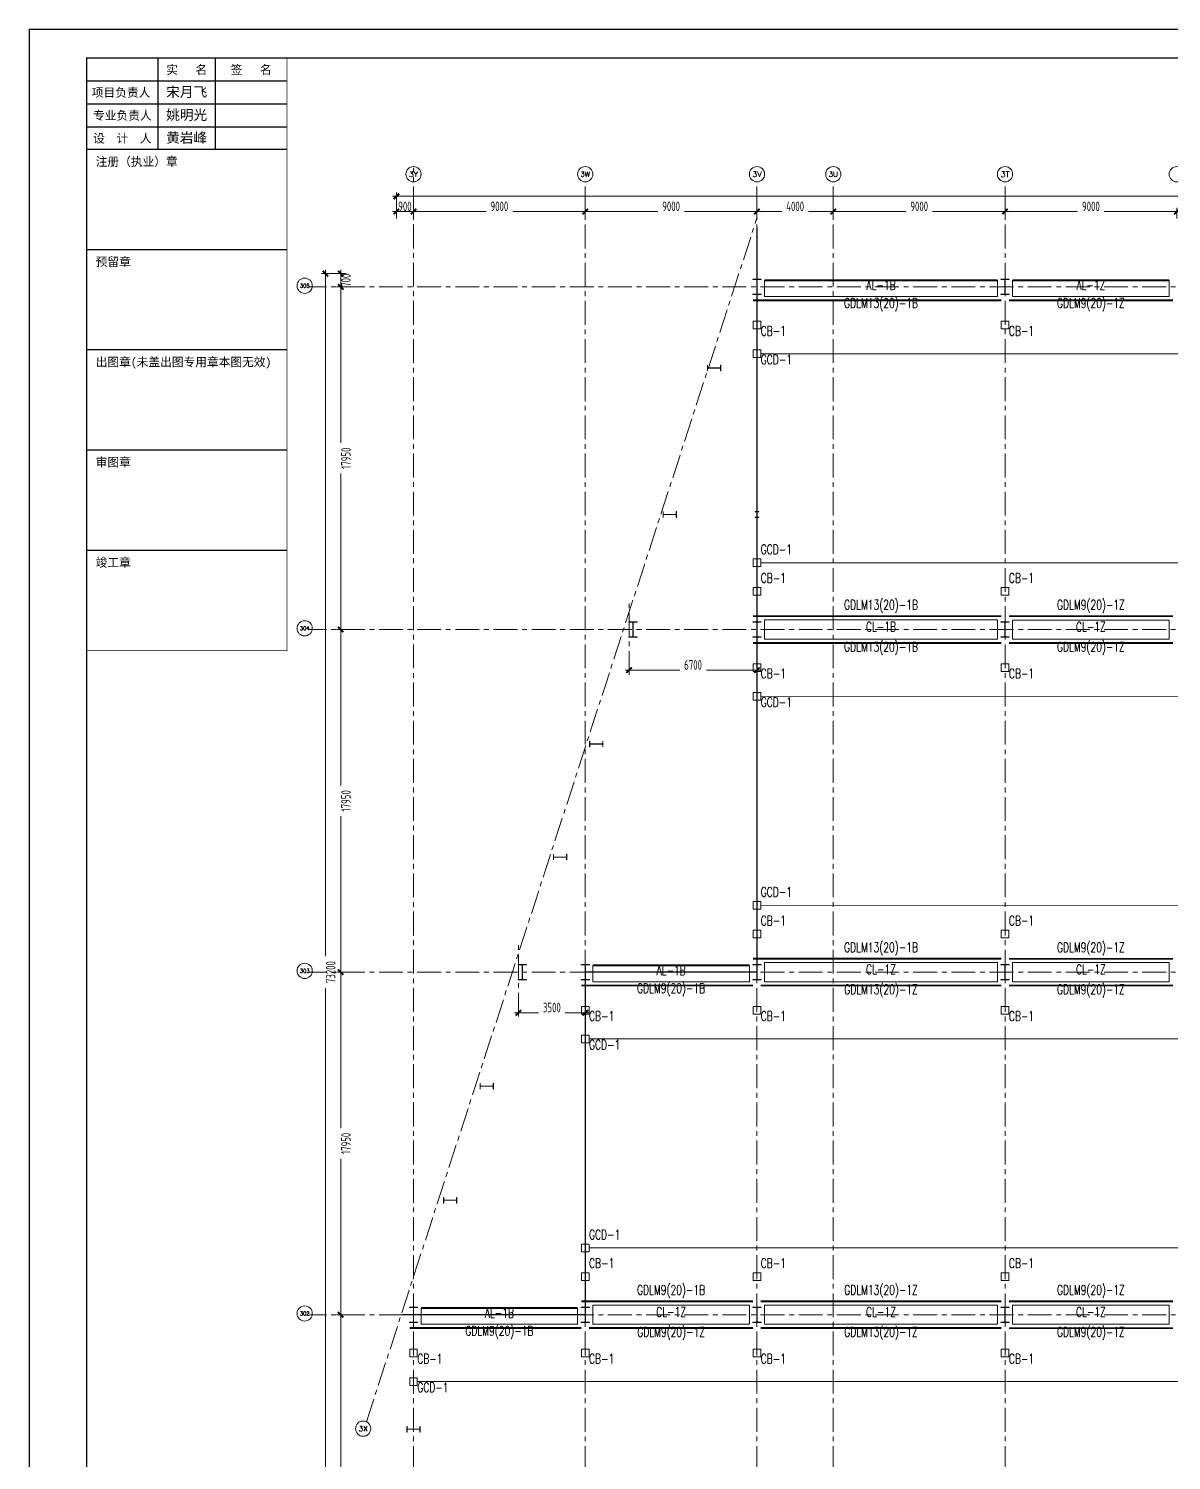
# Model space of a CAD drawing. Extents: x -1201378 to 2367219, y -619313 to 244905.
# Drawn here: x 1212071 to 1271959, y -244929 to -169915 of the extents above; entities that cross this region are included whole.
import ezdxf
from ezdxf.enums import TextEntityAlignment as Align

# ---------------------------------------------------------------- set-up
doc = ezdxf.new("R2010")
doc.units = 0
doc.header["$LTSCALE"] = 1000
doc.linetypes.add('CENTER', pattern=[2, 1.25, -0.25, 0.25, -0.25])
doc.layers.get('0').update_dxf_attribs({"linetype": 'CONTINUOUS'})
doc.layers.get('Defpoints').update_dxf_attribs({"linetype": 'CONTINUOUS'})
for name, color, linetype in [('0-cxFrame', 155, 'CONTINUOUS'), ('A-WINDOW', 140, 'CONTINUOUS'), ('qianming', 155, 'CONTINUOUS')]:
    doc.layers.add(name, color=color, linetype=linetype)
for name, color, linetype, lineweight in [('0-cxText', 131, 'CONTINUOUS', 25), ('S-axis', 111, 'CONTINUOUS', 0), ('S-col', 2, 'CONTINUOUS', 0), ('S-dote', 5, 'CENTER', 0), ('THIN', 7, 'CONTINUOUS', 0), ('吊车梁', 4, 'CONTINUOUS', 0)]:
    doc.layers.add(name, color=color, linetype=linetype, lineweight=lineweight)
doc.styles.add('_TCH_AXIS', font='COMPLEX', dxfattribs={"bigfont": 'GBCBIG'})
doc.styles.add('cx_biaoti', font='')
doc.styles.add('cx_tuming', font='simhei.ttf')
doc.styles.add('cx_tuqian1', font='')
doc.styles.add('TSSD_Dimension', font='tssdeng.shx', dxfattribs={"width": 0.7, "bigfont": 'hztxt.shx'})
doc.styles.add('TSSD_Rein', font='tj-romans1.shx', dxfattribs={"width": 0.7, "bigfont": 'tj-hztxt.shx'})
doc.styles.add('图框宋体', font='', dxfattribs={"width": 0.75})
doc.styles.add('黑体', font='simhei.ttf', dxfattribs={"width": 0.8})
doc.styles.get('cx_biaoti').set_extended_font_data('SimSun')
doc.styles.get('cx_tuqian1').set_extended_font_data('SimSun')
doc.styles.get('图框宋体').set_extended_font_data('SimSun')
doc.dimstyles.new('TSSD_200_200', dxfattribs={"dimtxt": 500, "dimasz": 200, "dimexe": 200, "dimexo": 500, "dimgap": 200, "dimtad": 1, "dimdec": 0, "dimzin": 0, "dimdsep": 46, "dimtxsty": 'TSSD_Dimension', "dimblk": 'ARCHTICK', "dimcen": 0, "dimdle": 200, "dimclrt": 7, "dimadec": 0, "dimazin": 0, "dimtfac": 1, "dimtdec": 0, "dimtix": 1, "dimtmove": 2, "dimatfit": 3, "dimfxl": 1, "dimtolj": 1, "dimtzin": 0, "dimarcsym": 0})

# ---------------------------------------------------------------- blocks, each defined once
blk = doc.blocks.new('w42343243')
at = {"layer": 'S-col'}
blk.add_lwpolyline([(-165069, 621020), (-164639, 621020), (-164639, 621002), (-164848, 621002), (-164848, 620238), (-164639, 620238), (-164639, 620220), (-165069, 620220), (-165069, 620238), (-164860, 620238), (-164860, 621002), (-165069, 621002)], close=True, dxfattribs=at)
blk = doc.blocks.new('42343')
at = {"layer": 'A-WINDOW'}
for p in [(-130000, 100), (-117000, 100), (-136500, -17850), (-130000, -17850), (-117000, -17850), (-142300, -35800), (-139000, -35800), (-130000, -35800), (-117000, -35800), (-148000, -53750), (-139000, -53750), (-130000, -53750), (-117000, -53750)]:
    blk.add_blockref('w42343243', p, dxfattribs=at)
blk = doc.blocks.new('_ArchTick')
at = {"color": 0, "linetype": 'ByBlock', "const_width": 0.5}
blk.add_lwpolyline([(-0.71, -0.71), (0.71, 0.71)], dxfattribs=at)
blk = doc.blocks.new('*D515')
at = {"layer": 'Defpoints', "color": 0, "transparency": 16777216}
for p in [(-270790, -282748), (-271576, -283448), (-270790, -283448)]:
    blk.add_point(p, dxfattribs=at)
at = {"layer": 'S-axis', "color": 0, "lineweight": -2, "transparency": 16777216}
for p, q in [((-271290, -282748), (-271776, -282748)), ((-271576, -282548), (-271576, -283648)), ((-271290, -283448), (-271776, -283448))]:
    blk.add_line(p, q, dxfattribs=at)
at = {"layer": 'S-axis', "color": 0, "lineweight": -2, "transparency": 16777216, "xscale": 200, "yscale": 200, "zscale": 200}
for p, rotation in [((-271576, -282748), 90), ((-271576, -283448), 270)]:
    blk.add_blockref('_ArchTick', p, dxfattribs=dict(at, rotation=rotation))
at = {"layer": 'S-axis', "color": 7, "transparency": 16777216, "insert": (-271301, -283098), "char_height": 500, "attachment_point": 5, "rotation": 90, "style": 'TSSD_Dimension'}
blk.add_mtext('\\A1;700', dxfattribs=at)
blk = doc.blocks.new('*D516')
at = {"layer": 'Defpoints', "color": 0, "transparency": 16777216}
for p in [(-270790, -283448), (-271576, -301398), (-270790, -301398)]:
    blk.add_point(p, dxfattribs=at)
at = {"layer": 'S-axis', "color": 0, "lineweight": -2, "transparency": 16777216}
for p, q in [((-271290, -283448), (-271776, -283448)), ((-271576, -283248), (-271576, -291617)), ((-271576, -301598), (-271576, -293229)), ((-271290, -301398), (-271776, -301398))]:
    blk.add_line(p, q, dxfattribs=at)
at = {"layer": 'S-axis', "color": 0, "lineweight": -2, "transparency": 16777216, "xscale": 200, "yscale": 200, "zscale": 200}
for p, rotation in [((-271576, -283448), 90), ((-271576, -301398), 270)]:
    blk.add_blockref('_ArchTick', p, dxfattribs=dict(at, rotation=rotation))
at = {"layer": 'S-axis', "color": 7, "transparency": 16777216, "insert": (-271301, -292423), "char_height": 500, "attachment_point": 5, "rotation": 90, "style": 'TSSD_Dimension'}
blk.add_mtext('\\A1;17950', dxfattribs=at)
blk = doc.blocks.new('*D517')
at = {"layer": 'Defpoints', "color": 0, "transparency": 16777216}
for p in [(-270790, -301398), (-271576, -319348), (-270790, -319348)]:
    blk.add_point(p, dxfattribs=at)
at = {"layer": 'S-axis', "color": 0, "lineweight": -2, "transparency": 16777216}
for p, q in [((-271290, -301398), (-271776, -301398)), ((-271576, -301198), (-271576, -309567)), ((-271576, -319548), (-271576, -311179)), ((-271290, -319348), (-271776, -319348))]:
    blk.add_line(p, q, dxfattribs=at)
at = {"layer": 'S-axis', "color": 0, "lineweight": -2, "transparency": 16777216, "xscale": 200, "yscale": 200, "zscale": 200}
for p, rotation in [((-271576, -301398), 90), ((-271576, -319348), 270)]:
    blk.add_blockref('_ArchTick', p, dxfattribs=dict(at, rotation=rotation))
at = {"layer": 'S-axis', "color": 7, "transparency": 16777216, "insert": (-271301, -310373), "char_height": 500, "attachment_point": 5, "rotation": 90, "style": 'TSSD_Dimension'}
blk.add_mtext('\\A1;17950', dxfattribs=at)
blk = doc.blocks.new('*D518')
at = {"layer": 'Defpoints', "color": 0, "transparency": 16777216}
for p in [(-270790, -319348), (-271576, -337298), (-270790, -337298)]:
    blk.add_point(p, dxfattribs=at)
at = {"layer": 'S-axis', "color": 0, "lineweight": -2, "transparency": 16777216}
for p, q in [((-271290, -319348), (-271776, -319348)), ((-271576, -319148), (-271576, -327517)), ((-271576, -337498), (-271576, -329129)), ((-271290, -337298), (-271776, -337298))]:
    blk.add_line(p, q, dxfattribs=at)
at = {"layer": 'S-axis', "color": 0, "lineweight": -2, "transparency": 16777216, "xscale": 200, "yscale": 200, "zscale": 200}
for p, rotation in [((-271576, -319348), 90), ((-271576, -337298), 270)]:
    blk.add_blockref('_ArchTick', p, dxfattribs=dict(at, rotation=rotation))
at = {"layer": 'S-axis', "color": 7, "transparency": 16777216, "insert": (-271301, -328323), "char_height": 500, "attachment_point": 5, "rotation": 90, "style": 'TSSD_Dimension'}
blk.add_mtext('\\A1;17950', dxfattribs=at)
blk = doc.blocks.new('*D519')
at = {"layer": 'Defpoints', "color": 0, "transparency": 16777216}
for p in [(-270790, -337298), (-271576, -355248), (-270790, -355248)]:
    blk.add_point(p, dxfattribs=at)
at = {"layer": 'S-axis', "color": 0, "lineweight": -2, "transparency": 16777216}
for p, q in [((-271290, -337298), (-271776, -337298)), ((-271576, -337098), (-271576, -345467)), ((-271576, -355448), (-271576, -347079)), ((-271290, -355248), (-271776, -355248))]:
    blk.add_line(p, q, dxfattribs=at)
at = {"layer": 'S-axis', "color": 0, "lineweight": -2, "transparency": 16777216, "xscale": 200, "yscale": 200, "zscale": 200}
for p, rotation in [((-271576, -337298), 90), ((-271576, -355248), 270)]:
    blk.add_blockref('_ArchTick', p, dxfattribs=dict(at, rotation=rotation))
at = {"layer": 'S-axis', "color": 7, "transparency": 16777216, "insert": (-271301, -346273), "char_height": 500, "attachment_point": 5, "rotation": 90, "style": 'TSSD_Dimension'}
blk.add_mtext('\\A1;17950', dxfattribs=at)
blk = doc.blocks.new('*D459')
at = {"layer": 'Defpoints', "color": 0, "transparency": 16777216}
for p in [(-270890, -282748), (-272376, -355948), (-270890, -355948)]:
    blk.add_point(p, dxfattribs=at)
at = {"layer": 'S-axis', "color": 0, "lineweight": -2, "transparency": 16777216}
for p, q in [((-271390, -282748), (-272576, -282748)), ((-272376, -282548), (-272376, -318516)), ((-272376, -356148), (-272376, -320181)), ((-271390, -355948), (-272576, -355948))]:
    blk.add_line(p, q, dxfattribs=at)
at = {"layer": 'S-axis', "color": 0, "lineweight": -2, "transparency": 16777216, "xscale": 200, "yscale": 200, "zscale": 200}
for p, rotation in [((-272376, -282748), 90), ((-272376, -355948), 270)]:
    blk.add_blockref('_ArchTick', p, dxfattribs=dict(at, rotation=rotation))
at = {"layer": 'S-axis', "color": 7, "transparency": 16777216, "insert": (-272101, -319348), "char_height": 500, "attachment_point": 5, "rotation": 90, "style": 'TSSD_Dimension'}
blk.add_mtext('\\A1;73200', dxfattribs=at)
blk = doc.blocks.new('*D460')
at = {"layer": 'Defpoints', "color": 0, "transparency": 16777216}
for p in [(-267758, -279500), (-268658, -280358), (-267758, -280358)]:
    blk.add_point(p, dxfattribs=at)
at = {"layer": 'S-axis', "color": 0, "lineweight": -2, "transparency": 16777216}
for p, q in [((-268858, -279500), (-267558, -279500)), ((-268658, -279858), (-268658, -279300)), ((-267758, -279858), (-267758, -279300))]:
    blk.add_line(p, q, dxfattribs=at)
at = {"layer": 'S-axis', "color": 0, "lineweight": -2, "transparency": 16777216, "xscale": 200, "yscale": 200, "zscale": 200, "rotation": 180}
blk.add_blockref('_ArchTick', (-268658, -279500), dxfattribs=at)
at = {"layer": 'S-axis', "color": 0, "lineweight": -2, "transparency": 16777216, "xscale": 200, "yscale": 200, "zscale": 200}
blk.add_blockref('_ArchTick', (-267758, -279500), dxfattribs=at)
at = {"layer": 'S-axis', "color": 7, "transparency": 16777216, "insert": (-268208, -279225), "char_height": 500, "attachment_point": 5, "style": 'TSSD_Dimension'}
blk.add_mtext('\\A1;900', dxfattribs=at)
blk = doc.blocks.new('*D461')
at = {"layer": 'Defpoints', "color": 0, "transparency": 16777216}
for p in [(-258758, -279500), (-267758, -280358), (-258758, -280358)]:
    blk.add_point(p, dxfattribs=at)
at = {"layer": 'S-axis', "color": 0, "lineweight": -2, "transparency": 16777216}
for p, q in [((-267958, -279500), (-263957, -279500)), ((-267758, -279858), (-267758, -279300)), ((-258558, -279500), (-262560, -279500)), ((-258758, -279858), (-258758, -279300))]:
    blk.add_line(p, q, dxfattribs=at)
at = {"layer": 'S-axis', "color": 0, "lineweight": -2, "transparency": 16777216, "xscale": 200, "yscale": 200, "zscale": 200, "rotation": 180}
blk.add_blockref('_ArchTick', (-267758, -279500), dxfattribs=at)
at = {"layer": 'S-axis', "color": 0, "lineweight": -2, "transparency": 16777216, "xscale": 200, "yscale": 200, "zscale": 200}
blk.add_blockref('_ArchTick', (-258758, -279500), dxfattribs=at)
at = {"layer": 'S-axis', "color": 7, "transparency": 16777216, "insert": (-263258, -279225), "char_height": 500, "attachment_point": 5, "style": 'TSSD_Dimension'}
blk.add_mtext('\\A1;9000', dxfattribs=at)
blk = doc.blocks.new('*D462')
at = {"layer": 'Defpoints', "color": 0, "transparency": 16777216}
for p in [(-249758, -279500), (-258758, -280358), (-249758, -280358)]:
    blk.add_point(p, dxfattribs=at)
at = {"layer": 'S-axis', "color": 0, "lineweight": -2, "transparency": 16777216}
for p, q in [((-258958, -279500), (-254957, -279500)), ((-258758, -279858), (-258758, -279300)), ((-249558, -279500), (-253560, -279500)), ((-249758, -279858), (-249758, -279300))]:
    blk.add_line(p, q, dxfattribs=at)
at = {"layer": 'S-axis', "color": 0, "lineweight": -2, "transparency": 16777216, "xscale": 200, "yscale": 200, "zscale": 200, "rotation": 180}
blk.add_blockref('_ArchTick', (-258758, -279500), dxfattribs=at)
at = {"layer": 'S-axis', "color": 0, "lineweight": -2, "transparency": 16777216, "xscale": 200, "yscale": 200, "zscale": 200}
blk.add_blockref('_ArchTick', (-249758, -279500), dxfattribs=at)
at = {"layer": 'S-axis', "color": 7, "transparency": 16777216, "insert": (-254258, -279225), "char_height": 500, "attachment_point": 5, "style": 'TSSD_Dimension'}
blk.add_mtext('\\A1;9000', dxfattribs=at)
blk = doc.blocks.new('*D463')
at = {"layer": 'Defpoints', "color": 0, "transparency": 16777216}
for p in [(-245758, -279500), (-249758, -280358), (-245758, -280358)]:
    blk.add_point(p, dxfattribs=at)
at = {"layer": 'S-axis', "color": 0, "lineweight": -2, "transparency": 16777216}
for p, q in [((-249958, -279500), (-248457, -279500)), ((-249758, -279858), (-249758, -279300)), ((-245558, -279500), (-247060, -279500)), ((-245758, -279858), (-245758, -279300))]:
    blk.add_line(p, q, dxfattribs=at)
at = {"layer": 'S-axis', "color": 0, "lineweight": -2, "transparency": 16777216, "xscale": 200, "yscale": 200, "zscale": 200, "rotation": 180}
blk.add_blockref('_ArchTick', (-249758, -279500), dxfattribs=at)
at = {"layer": 'S-axis', "color": 0, "lineweight": -2, "transparency": 16777216, "xscale": 200, "yscale": 200, "zscale": 200}
blk.add_blockref('_ArchTick', (-245758, -279500), dxfattribs=at)
at = {"layer": 'S-axis', "color": 7, "transparency": 16777216, "insert": (-247758, -279225), "char_height": 500, "attachment_point": 5, "style": 'TSSD_Dimension'}
blk.add_mtext('\\A1;4000', dxfattribs=at)
blk = doc.blocks.new('*D464')
at = {"layer": 'Defpoints', "color": 0, "transparency": 16777216}
for p in [(-236758, -279500), (-245758, -280358), (-236758, -280358)]:
    blk.add_point(p, dxfattribs=at)
at = {"layer": 'S-axis', "color": 0, "lineweight": -2, "transparency": 16777216}
for p, q in [((-245958, -279500), (-241957, -279500)), ((-245758, -279858), (-245758, -279300)), ((-236558, -279500), (-240560, -279500)), ((-236758, -279858), (-236758, -279300))]:
    blk.add_line(p, q, dxfattribs=at)
at = {"layer": 'S-axis', "color": 0, "lineweight": -2, "transparency": 16777216, "xscale": 200, "yscale": 200, "zscale": 200, "rotation": 180}
blk.add_blockref('_ArchTick', (-245758, -279500), dxfattribs=at)
at = {"layer": 'S-axis', "color": 0, "lineweight": -2, "transparency": 16777216, "xscale": 200, "yscale": 200, "zscale": 200}
blk.add_blockref('_ArchTick', (-236758, -279500), dxfattribs=at)
at = {"layer": 'S-axis', "color": 7, "transparency": 16777216, "insert": (-241258, -279225), "char_height": 500, "attachment_point": 5, "style": 'TSSD_Dimension'}
blk.add_mtext('\\A1;9000', dxfattribs=at)
blk = doc.blocks.new('*D465')
at = {"layer": 'Defpoints', "color": 0, "transparency": 16777216}
for p in [(-227758, -279500), (-236758, -280358), (-227758, -280358)]:
    blk.add_point(p, dxfattribs=at)
at = {"layer": 'S-axis', "color": 0, "lineweight": -2, "transparency": 16777216}
for p, q in [((-236958, -279500), (-232957, -279500)), ((-236758, -279858), (-236758, -279300)), ((-227558, -279500), (-231560, -279500)), ((-227758, -279858), (-227758, -279300))]:
    blk.add_line(p, q, dxfattribs=at)
at = {"layer": 'S-axis', "color": 0, "lineweight": -2, "transparency": 16777216, "xscale": 200, "yscale": 200, "zscale": 200, "rotation": 180}
blk.add_blockref('_ArchTick', (-236758, -279500), dxfattribs=at)
at = {"layer": 'S-axis', "color": 0, "lineweight": -2, "transparency": 16777216, "xscale": 200, "yscale": 200, "zscale": 200}
blk.add_blockref('_ArchTick', (-227758, -279500), dxfattribs=at)
at = {"layer": 'S-axis', "color": 7, "transparency": 16777216, "insert": (-232258, -279225), "char_height": 500, "attachment_point": 5, "style": 'TSSD_Dimension'}
blk.add_mtext('\\A1;9000', dxfattribs=at)
blk = doc.blocks.new('*D483')
at = {"layer": 'Defpoints', "color": 0, "transparency": 16777216}
for p in [(-82958, -278700), (-268658, -280258), (-82958, -280258)]:
    blk.add_point(p, dxfattribs=at)
at = {"layer": 'S-axis', "color": 0, "lineweight": -2, "transparency": 16777216}
for p, q in [((-268858, -278700), (-176749, -278700)), ((-268658, -279758), (-268658, -278500)), ((-82758, -278700), (-174868, -278700)), ((-82958, -279758), (-82958, -278500))]:
    blk.add_line(p, q, dxfattribs=at)
at = {"layer": 'S-axis', "color": 0, "lineweight": -2, "transparency": 16777216, "xscale": 200, "yscale": 200, "zscale": 200, "rotation": 180}
blk.add_blockref('_ArchTick', (-268658, -278700), dxfattribs=at)
at = {"layer": 'S-axis', "color": 0, "lineweight": -2, "transparency": 16777216, "xscale": 200, "yscale": 200, "zscale": 200}
blk.add_blockref('_ArchTick', (-82958, -278700), dxfattribs=at)
at = {"layer": 'S-axis', "color": 7, "transparency": 16777216, "insert": (-175808, -278425), "char_height": 500, "attachment_point": 5, "style": 'TSSD_Dimension'}
blk.add_mtext('\\A1;185700', dxfattribs=at)
blk = doc.blocks.new('*D484')
at = {"layer": 'Defpoints', "color": 0, "transparency": 16777216}
for p in [(-262258, -320438), (-258758, -320438), (-258758, -321476)]:
    blk.add_point(p, dxfattribs=at)
at = {"layer": 'S-axis', "color": 0, "lineweight": -2, "transparency": 16777216}
for p, q in [((-262258, -320938), (-262258, -321676)), ((-258758, -320938), (-258758, -321676)), ((-262458, -321476), (-261207, -321476)), ((-258558, -321476), (-259810, -321476))]:
    blk.add_line(p, q, dxfattribs=at)
at = {"layer": 'S-axis', "color": 0, "lineweight": -2, "transparency": 16777216, "xscale": 200, "yscale": 200, "zscale": 200, "rotation": 180}
blk.add_blockref('_ArchTick', (-262258, -321476), dxfattribs=at)
at = {"layer": 'S-axis', "color": 0, "lineweight": -2, "transparency": 16777216, "xscale": 200, "yscale": 200, "zscale": 200}
blk.add_blockref('_ArchTick', (-258758, -321476), dxfattribs=at)
at = {"layer": 'S-axis', "color": 7, "transparency": 16777216, "insert": (-260508, -321201), "char_height": 500, "attachment_point": 5, "style": 'TSSD_Dimension'}
blk.add_mtext('\\A1;3500', dxfattribs=at)
blk = doc.blocks.new('*D485')
at = {"layer": 'Defpoints', "color": 0, "transparency": 16777216}
for p in [(-256458, -302488), (-249758, -302488), (-249758, -303526)]:
    blk.add_point(p, dxfattribs=at)
at = {"layer": 'S-axis', "color": 0, "lineweight": -2, "transparency": 16777216}
for p, q in [((-256458, -302988), (-256458, -303726)), ((-249758, -302988), (-249758, -303726)), ((-256658, -303526), (-253807, -303526)), ((-249558, -303526), (-252410, -303526))]:
    blk.add_line(p, q, dxfattribs=at)
at = {"layer": 'S-axis', "color": 0, "lineweight": -2, "transparency": 16777216, "xscale": 200, "yscale": 200, "zscale": 200, "rotation": 180}
blk.add_blockref('_ArchTick', (-256458, -303526), dxfattribs=at)
at = {"layer": 'S-axis', "color": 0, "lineweight": -2, "transparency": 16777216, "xscale": 200, "yscale": 200, "zscale": 200}
blk.add_blockref('_ArchTick', (-249758, -303526), dxfattribs=at)
at = {"layer": 'S-axis', "color": 7, "transparency": 16777216, "insert": (-253108, -303251), "char_height": 500, "attachment_point": 5, "style": 'TSSD_Dimension'}
blk.add_mtext('\\A1;6700', dxfattribs=at)
blk = doc.blocks.new('zjcx_lan_xinxi(Dragon)')
for p, q in [((7000, -3200), (0, -3200)), ((7000, -6700), (0, -6700)), ((7000, -10200), (0, -10200)), ((7000, -13700), (0, -13700)), ((7000, -17200), (0, -17200))]:
    blk.add_line(p, q)
at = {"const_width": 25}
blk.add_lwpolyline([(0, -20700), (7000, -20700), (7000, 0), (0, 0)], close=True, dxfattribs=at)
for points in [[(2500, -3200), (2500, 0)], [(4500, -3200), (4500, 0)], [(0, -800), (7000, -800)], [(0, -1600), (7000, -1600)], [(0, -2400), (7000, -2400)]]:
    blk.add_lwpolyline(points)
for points in [[(7000, -3200), (7000, 0)], [(0, -3200), (7000, -3200)], [(0, -20700), (7000, -20700), (7000, -3200)], [(0, -20700), (7000, -20700)]]:
    blk.add_lwpolyline(points, dxfattribs=at)
at = {"style": '图框宋体'}
for s, p in [('实   名', (3500, -400)), ('签   名', (5750, -400)), ('项目负责人', (1204, -1200)), ('专业负责人', (1250, -2000)), ('设  计  人', (1250, -2800))]:
    blk.add_text(s, height=300, dxfattribs=at).set_placement(p, align=Align.MIDDLE)
for s, p in [('注册（执业）章', (318, -3771)), ('预留章', (318, -7271)), ('出图章(未盖出图专用章本图无效)', (318, -10771)), ('审图章', (318, -14271)), ('竣工章', (318, -17771))]:
    blk.add_text(s, height=300, dxfattribs=at).set_placement(p)
blk = doc.blocks.new('T-信息(Dragon)')
at = {"layer": '0-cxFrame'}
blk.add_blockref('zjcx_lan_xinxi(Dragon)', (0, 0), dxfattribs=at)
at = {"layer": 'qianming', "color": 3, "style": 'cx_biaoti'}
for s, p in [('宋月飞', (3497, -1185)), ('姚明光', (3497, -1985)), ('黄岩峰', (3497, -2785))]:
    blk.add_text(s, height=350, dxfattribs=at).set_placement(p, align=Align.MIDDLE_CENTER)
blk = doc.blocks.new('TK22.A0 L(Dragon)')
at = {"layer": '0-cxFrame', "color": 7, "const_width": 0.5}
blk.add_lwpolyline([(0, 0), (-1486, 0), (-1486, 841), (0, 841)], close=True, dxfattribs=at)
at = {"layer": '0-cxFrame', "const_width": 0.5}
blk.add_lwpolyline([(-80, 10), (-1466, 10), (-1466, 831), (-80, 831)], close=True, dxfattribs=at)
at = {"layer": '0-cxFrame', "xscale": 0.009999999999999998, "yscale": 0.009999999999999998, "zscale": 0.009999999999999998}
blk.add_blockref('T-信息(Dragon)', (-1466, 831), dxfattribs=at)
at = {"style": '黑体', "flags": 4}
blk.add_attdef('图幅', text='', height=3.3, dxfattribs=at).set_placement((-40, 3), align=Align.RIGHT)
at = {"layer": '0-cxText', "flags": 4}
for tag, height, style, p in [('建设单位', 3.5, 'cx_tuming', (-45, 240)), ('项目名称', 3.5, 'cx_tuming', (-45, 210)), ('子项名称', 3.5, 'cx_tuming', (-45, 180)), ('工程编号', 3.3, 'cx_tuqian1', (-35, 165)), ('图名1', 3.5, 'cx_tuming', (-45, 87)), ('图名2', 3.5, 'cx_tuming', (-45, 79)), ('图名3', 3.5, 'cx_tuming', (-45, 71)), ('出图日期', 3.3, 'cx_tuqian1', (-39, 60)), ('专业', 3.3, 'cx_tuqian1', (-55, 52)), ('图号', 3.3, 'cx_tuqian1', (-55, 44)), ('版次', 3.3, 'cx_tuqian1', (-20, 44))]:
    blk.add_attdef(tag, text='', height=height, dxfattribs=dict(at, style=style)).set_placement(p, align=Align.MIDDLE)
at = {"layer": 'Defpoints', "color": 6, "flags": 4}
for tag, height, style, p in [('tufu', 3.3, '黑体', (-12, 12)), ('dwfname', 4, 'cx_tuqian1', (-80, 3))]:
    blk.add_attdef(tag, text='', height=height, dxfattribs=dict(at, style=style)).set_placement(p, align=Align.RIGHT)
blk = doc.blocks.new('nt66')
at = {"layer": 'S-col'}
blk.add_lwpolyline([(-195790, 766820), (-195490, 766820), (-195490, 766808), (-195636, 766808), (-195636, 766132), (-195490, 766132), (-195490, 766120), (-195790, 766120), (-195790, 766132), (-195644, 766132), (-195644, 766808), (-195790, 766808)], close=True, dxfattribs=at)
blk = doc.blocks.new('3#轴网')
at = {"layer": 'S-axis'}
for centre in [(-267758.5, -277544.2), (-258758.5, -277544.2), (-249758.5, -277544.2), (-245758.5, -277544.2), (-236758.5, -277544.2), (-227758.5, -277544.2), (-273461.5, -283383.9), (-273461.5, -301333.9), (-273461.5, -319283.9), (-273461.5, -337233.9), (-270397.6, -343266.6)]:
    blk.add_circle(centre, 400, dxfattribs=at)
at = {"layer": 'S-dote'}
for p, q in [((-267758.5, -363428.2), (-267758.5, -277213.2)), ((-258758.5, -363428.2), (-258758.5, -277944.2)), ((-249758.5, -363428.2), (-249758.5, -277944.2)), ((-245758.5, -363428.2), (-245758.5, -277948.2)), ((-236758.5, -363428.2), (-236758.5, -277948.2)), ((-78316.2, -283448.2), (-273210.6, -283448.2)), ((-256458.5, -303778.2), (-256458.5, -299938.2)), ((-78316.2, -301398.2), (-273210.6, -301398.2)), ((-262258.5, -321678.2), (-262258.5, -317888.2)), ((-78316.2, -319348.2), (-273210.6, -319348.2)), ((-78316.2, -337298.2), (-273210.6, -337298.2))]:
    blk.add_line(p, q, dxfattribs=at)
blk.add_lwpolyline([(-270224.1, -342906.2), (-249758.5, -279830.8)], dxfattribs=at)
at = {"layer": 'S-axis', "style": '_TCH_AXIS'}
for s, height, p, p2 in [('3Y', 270.86, (-268003.5, -277679.7), (-267513.4, -277679.7)), ('3W', 255.29, (-259007.7, -277671.9), (-258509.3, -277671.9)), ('3V', 276.42, (-250002, -277682.4), (-249515, -277682.4)), ('3U', 265.5, (-246005, -277677), (-245511.9, -277677)), ('3T', 294.28, (-236996.7, -277691.4), (-236520.2, -277691.4)), ('305', 206.28, (-273721.8, -283487), (-273201.2, -283487)), ('304', 199.75, (-273723.1, -301433.8), (-273199.9, -301433.8)), ('303', 206.28, (-273721.8, -319387), (-273201.2, -319387)), ('302', 206.28, (-273721.8, -337337), (-273201.2, -337337)), ('3X', 276.42, (-270641.1, -343404.8), (-270154.1, -343404.8))]:
    blk.add_text(s, height=height, dxfattribs=at).set_placement(p, p2, align=Align.FIT)
at = {"layer": 'S-axis'}
for base, p1, p2, angle, picture, middle in [((-82958.5, -278700.4), (-268658.5, -280258.4), (-82958.5, -280258.4), 0, '*D483', (-175808.5, -278425.4)), ((-267758.5, -279500.4), (-268658.5, -280358.4), (-267758.5, -280358.4), 0, '*D460', (-268208.5, -279225.4)), ((-258758.5, -279500.4), (-267758.5, -280358.4), (-258758.5, -280358.4), 0, '*D461', (-263258.5, -279225.4)), ((-249758.5, -279500.4), (-258758.5, -280358.4), (-249758.5, -280358.4), 0, '*D462', (-254258.5, -279225.4)), ((-245758.5, -279500.4), (-249758.5, -280358.4), (-245758.5, -280358.4), 0, '*D463', (-247758.5, -279225.4)), ((-236758.5, -279500.4), (-245758.5, -280358.4), (-236758.5, -280358.4), 0, '*D464', (-241258.5, -279225.4)), ((-227758.5, -279500.4), (-236758.5, -280358.4), (-227758.5, -280358.4), 0, '*D465', (-232258.5, -279225.4)), ((-272376.4, -355948.2), (-270890, -282748.2), (-270890, -355948.2), 270, '*D459', (-272101.4, -319348.2)), ((-271576.4, -283448.2), (-270790, -282748.2), (-270790, -283448.2), 270, '*D515', (-271301.4, -283098.2)), ((-271576.4, -301398.2), (-270790, -283448.2), (-270790, -301398.2), 270, '*D516', (-271301.4, -292423.2)), ((-271576.4, -319348.2), (-270790, -301398.2), (-270790, -319348.2), 270, '*D517', (-271301.4, -310373.2)), ((-249758.5, -303525.7), (-256458.5, -302488.2), (-249758.5, -302488.2), 0, '*D485', (-253108.5, -303250.7)), ((-271576.4, -337298.2), (-270790, -319348.2), (-270790, -337298.2), 270, '*D518', (-271301.4, -328323.2)), ((-258758.5, -321475.7), (-262258.5, -320438.2), (-258758.5, -320438.2), 0, '*D484', (-260508.5, -321200.7)), ((-271576.4, -355248.2), (-270790, -337298.2), (-270790, -355248.2), 270, '*D519', (-271301.4, -346273.2))]:
    dim = blk.add_linear_dim(base=base, p1=p1, p2=p2, angle=angle, dimstyle='TSSD_200_200', dxfattribs=at)
    dim.commit()
    dim.dimension.update_dxf_attribs({"geometry": picture, "text_midpoint": middle, "dimtype": 161})

msp = doc.modelspace()

# ---------------------------------------------------------------- linework, layer by layer
at = {"layer": 'Defpoints'}
msp.add_lwpolyline([(1250241.5, -180358.4), (1250241.5, -219348.2), (1241241.5, -219348.2), (1241241.5, -237298.2), (1231672.9, -237298.2)], dxfattribs=at)
at = {"layer": 'S-col'}
msp.add_lwpolyline([(1250141.5, -195222), (1250341.5, -195222), (1250341.5, -195234), (1250245.5, -195234), (1250245.5, -195510), (1250341.5, -195510), (1250341.5, -195522), (1250141.5, -195522), (1250141.5, -195510), (1250237.5, -195510), (1250237.5, -195234), (1250141.5, -195234)], close=True, dxfattribs=at)
at = {"layer": '吊车梁', "const_width": 100}
for points in [[(1250641.5, -183098.2), (1262841.5, -183098.2)], [(1271841.5, -183098.2), (1263641.5, -183098.2)], [(1250041.5, -184148.2), (1263041.5, -184148.2)], [(1272041.5, -184148.2), (1263441.5, -184148.2)], [(1250041.5, -200698.2), (1263041.5, -200698.2)], [(1272041.5, -200700.2), (1263441.5, -200700.2)], [(1250041.5, -202098.2), (1263041.5, -202098.2)], [(1272041.5, -202100.2), (1263441.5, -202100.2)], [(1249841.5, -218998.2), (1241641.5, -218998.2)], [(1250041.5, -218648.2), (1263041.5, -218648.2)], [(1272041.5, -218650.2), (1263441.5, -218650.2)], [(1250041.5, -220048.2), (1241041.5, -220048.2)], [(1250441.5, -220048.2), (1263041.5, -220048.2)], [(1272041.5, -220050.2), (1263441.5, -220050.2)], [(1232641.5, -236948.2), (1240841.5, -236948.2)], [(1241041.5, -236598.2), (1250041.5, -236598.2)], [(1250441.5, -236598.2), (1263041.5, -236598.2)], [(1272041.5, -236600.2), (1263441.5, -236600.2)], [(1232041.5, -237998.2), (1241041.5, -237998.2)], [(1241441.5, -237998.2), (1250041.5, -237998.2)], [(1250441.5, -237998.2), (1263041.5, -237998.2)], [(1272041.5, -238000.2), (1263441.5, -238000.2)]]:
    msp.add_lwpolyline(points, dxfattribs=at)
at = {"layer": '吊车梁'}
for points in [[(1250641.5, -183098.2), (1262841.5, -183098.2), (1262841.5, -183948.2), (1250641.5, -183948.2)], [(1271841.5, -183098.2), (1263641.5, -183098.2), (1263641.5, -183948.2), (1271841.5, -183948.2)], [(1250041.5, -185248.2), (1250441.5, -185248.2), (1250441.5, -185648.2), (1250041.5, -185648.2)], [(1263041.5, -185248.2), (1263441.5, -185248.2), (1263441.5, -185648.2), (1263041.5, -185648.2)], [(1250041.5, -186748.2), (1250441.5, -186748.2), (1250441.5, -187148.2), (1250041.5, -187148.2)], [(1250041.5, -198098.2), (1250441.5, -198098.2), (1250441.5, -197698.2), (1250041.5, -197698.2)], [(1250041.5, -199598.2), (1250441.5, -199598.2), (1250441.5, -199198.2), (1250041.5, -199198.2)], [(1263041.5, -199598.2), (1263441.5, -199598.2), (1263441.5, -199198.2), (1263041.5, -199198.2)], [(1250641.5, -200898.2), (1262841.5, -200898.2), (1262841.5, -201898.2), (1250641.5, -201898.2)], [(1271841.5, -200900.2), (1263641.5, -200900.2), (1263641.5, -201900.2), (1271841.5, -201900.2)], [(1250041.5, -203198.2), (1250441.5, -203198.2), (1250441.5, -203598.2), (1250041.5, -203598.2)], [(1263041.5, -203198.2), (1263441.5, -203198.2), (1263441.5, -203598.2), (1263041.5, -203598.2)], [(1250041.5, -204698.2), (1250441.5, -204698.2), (1250441.5, -205098.2), (1250041.5, -205098.2)], [(1250041.5, -216048.2), (1250441.5, -216048.2), (1250441.5, -215648.2), (1250041.5, -215648.2)], [(1250041.5, -217548.2), (1250441.5, -217548.2), (1250441.5, -217148.2), (1250041.5, -217148.2)], [(1263041.5, -217548.2), (1263441.5, -217548.2), (1263441.5, -217148.2), (1263041.5, -217148.2)], [(1249841.5, -218998.2), (1241641.5, -218998.2), (1241641.5, -219848.2), (1249841.5, -219848.2)], [(1250641.5, -218848.2), (1262841.5, -218848.2), (1262841.5, -219848.2), (1250641.5, -219848.2)], [(1271841.5, -218850.2), (1263641.5, -218850.2), (1263641.5, -219850.2), (1271841.5, -219850.2)], [(1241041.5, -221148.2), (1241441.5, -221148.2), (1241441.5, -221548.2), (1241041.5, -221548.2)], [(1250041.5, -221148.2), (1250441.5, -221148.2), (1250441.5, -221548.2), (1250041.5, -221548.2)], [(1263041.5, -221148.2), (1263441.5, -221148.2), (1263441.5, -221548.2), (1263041.5, -221548.2)], [(1241041.5, -222648.2), (1241441.5, -222648.2), (1241441.5, -223048.2), (1241041.5, -223048.2)], [(1241041.5, -233998.2), (1241441.5, -233998.2), (1241441.5, -233598.2), (1241041.5, -233598.2)], [(1241041.5, -235498.2), (1241441.5, -235498.2), (1241441.5, -235098.2), (1241041.5, -235098.2)], [(1250041.5, -235498.2), (1250441.5, -235498.2), (1250441.5, -235098.2), (1250041.5, -235098.2)], [(1263041.5, -235498.2), (1263441.5, -235498.2), (1263441.5, -235098.2), (1263041.5, -235098.2)], [(1232641.5, -236948.2), (1240841.5, -236948.2), (1240841.5, -237798.2), (1232641.5, -237798.2)], [(1241641.5, -236798.2), (1249841.5, -236798.2), (1249841.5, -237798.2), (1241641.5, -237798.2)], [(1250641.5, -236798.2), (1262841.5, -236798.2), (1262841.5, -237798.2), (1250641.5, -237798.2)], [(1271841.5, -236800.2), (1263641.5, -236800.2), (1263641.5, -237800.2), (1271841.5, -237800.2)], [(1232041.5, -239098.2), (1232441.5, -239098.2), (1232441.5, -239498.2), (1232041.5, -239498.2)], [(1241041.5, -239098.2), (1241441.5, -239098.2), (1241441.5, -239498.2), (1241041.5, -239498.2)], [(1250041.5, -239098.2), (1250441.5, -239098.2), (1250441.5, -239498.2), (1250041.5, -239498.2)], [(1263041.5, -239098.2), (1263441.5, -239098.2), (1263441.5, -239498.2), (1263041.5, -239498.2)], [(1232041.5, -240598.2), (1232441.5, -240598.2), (1232441.5, -240998.2), (1232041.5, -240998.2)]]:
    msp.add_lwpolyline(points, close=True, dxfattribs=at)
at = {"layer": '吊车梁', "color": 6, "const_width": 50}
for points in [[(1250441.5, -186948.2), (1416041.5, -186948.2)], [(1250441.5, -197898.2), (1416041.5, -197898.2)], [(1250441.5, -204898.2), (1416041.5, -204898.2)], [(1250441.5, -215848.2), (1416041.5, -215848.2)], [(1241441.5, -222848.2), (1416041.5, -222848.2)], [(1241441.5, -233798.2), (1416041.5, -233798.2)], [(1232441.5, -240798.2), (1416041.5, -240798.2)]]:
    msp.add_lwpolyline(points, dxfattribs=at)

# ---------------------------------------------------------------- block references
at = {"layer": '0-cxFrame', "xscale": 150, "yscale": 150, "zscale": 150}
msp.add_blockref('TK22.A0 L(Dragon)', (1435008.3, -296102.2), dxfattribs=at)
at = {"layer": 'S-axis'}
msp.add_blockref('3#轴网', (1500000, 100000), dxfattribs=at)
at = {"layer": 'S-col'}
msp.add_blockref('42343', (1545095.7, -804168.2), dxfattribs=at)
at = {"layer": 'S-col', "rotation": 90}
for p in [(2014461.5, 7941.8), (2012141.9, 268), (2008289.5, -11758.2), (2006391.9, -17682), (2002547.9, -29682), (2000633.5, -35658.2), (1998711.5, -47658.2)]:
    msp.add_blockref('nt66', p, dxfattribs=at)

# ---------------------------------------------------------------- texts
at = {"layer": 'THIN', "style": 'TSSD_Rein', "width": 0.7}
for s, p in [('AL-1B', (1256741.5, -183755.8)), ('AL-1Z', (1267741.5, -183755.8)), ('GDLM13(20)-1B', (1256741.5, -184694.3)), ('GDLM9(20)-1Z', (1267741.5, -184694.3)), ('GDLM13(20)-1B', (1256741.5, -200498.2)), ('GDLM9(20)-1Z', (1267741.5, -200500.2)), ('CL-1B', (1256741.5, -201650.1)), ('CL-1Z', (1267741.5, -201652)), ('GDLM13(20)-1B', (1256741.5, -202702)), ('GDLM9(20)-1Z', (1267741.5, -202704)), ('GDLM13(20)-1B', (1256741.5, -218448.2)), ('GDLM9(20)-1Z', (1267741.5, -218450.2)), ('AL-1B', (1245741.5, -219655.8)), ('CL-1Z', (1256741.5, -219600.1)), ('CL-1Z', (1267741.5, -219602)), ('GDLM9(20)-1B', (1245741.5, -220594.3)), ('GDLM13(20)-1Z', (1256741.5, -220652)), ('GDLM9(20)-1Z', (1267741.5, -220654)), ('GDLM9(20)-1B', (1245741.5, -236398.2)), ('GDLM13(20)-1Z', (1256741.5, -236398.2)), ('GDLM9(20)-1Z', (1267741.5, -236400.2)), ('AL-1B', (1236741.5, -237605.8)), ('CL-1Z', (1245741.5, -237550.1)), ('CL-1Z', (1256741.5, -237550.1)), ('CL-1Z', (1267741.5, -237552)), ('GDLM9(20)-1B', (1236741.5, -238544.3)), ('GDLM9(20)-1Z', (1245741.5, -238602)), ('GDLM13(20)-1Z', (1256741.5, -238602)), ('GDLM9(20)-1Z', (1267741.5, -238604))]:
    msp.add_text(s, height=500, dxfattribs=at).set_placement(p, align=Align.BOTTOM_CENTER)
for s, p in [('CB-1', (1250441.5, -186152)), ('CB-1', (1263441.5, -186152)), ('GCD-1', (1250441.5, -187652)), ('GCD-1', (1250441.5, -197598.2)), ('CB-1', (1250441.5, -199098.2)), ('CB-1', (1263441.5, -199098.2)), ('CB-1', (1250441.5, -204102)), ('CB-1', (1263441.5, -204102)), ('GCD-1', (1250441.5, -205602)), ('GCD-1', (1250441.5, -215548.2)), ('CB-1', (1250441.5, -217048.2)), ('CB-1', (1263441.5, -217048.2)), ('CB-1', (1241441.5, -222052)), ('CB-1', (1250441.5, -222052)), ('CB-1', (1263441.5, -222052)), ('GCD-1', (1241441.5, -223552)), ('GCD-1', (1241441.5, -233498.2)), ('CB-1', (1241441.5, -234998.2)), ('CB-1', (1250441.5, -234998.2)), ('CB-1', (1263441.5, -234998.2)), ('CB-1', (1232441.5, -240002)), ('CB-1', (1241441.5, -240002)), ('CB-1', (1250441.5, -240002)), ('CB-1', (1263441.5, -240002)), ('GCD-1', (1232441.5, -241502))]:
    msp.add_text(s, height=500, dxfattribs=at).set_placement(p, align=Align.BOTTOM_LEFT)

doc.saveas('drawing.dxf')
